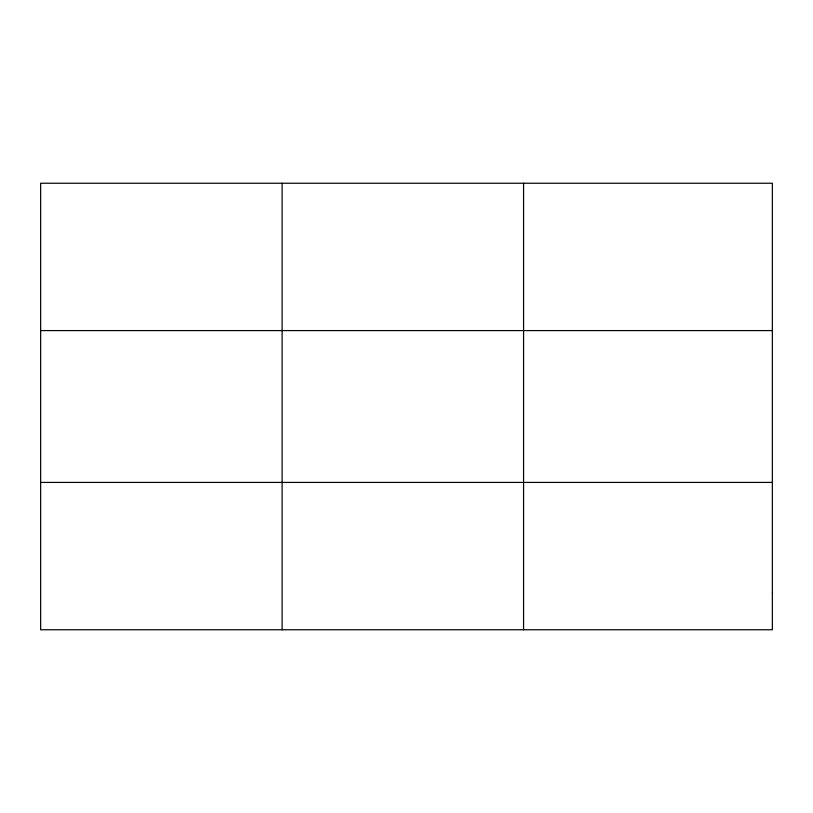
<?xml version="1.0" encoding="UTF-8"?>
<svg xmlns="http://www.w3.org/2000/svg" width="813" height="813" viewBox="0 0 813 813"><rect width="100%" height="100%" fill="white"/><g stroke="black" fill="none" stroke-linecap="round" stroke-linejoin="round"><path stroke-width="1.22" d="M282.111 183.24L282.111 629.76M40.65 330.586L772.35 330.586M40.65 482.414L772.35 482.414M523.572 183.24L523.572 629.76M772.35 592.931L772.35 629.76L40.65 629.76L40.65 183.24L772.35 183.24L772.35 592.931"/></g></svg>
